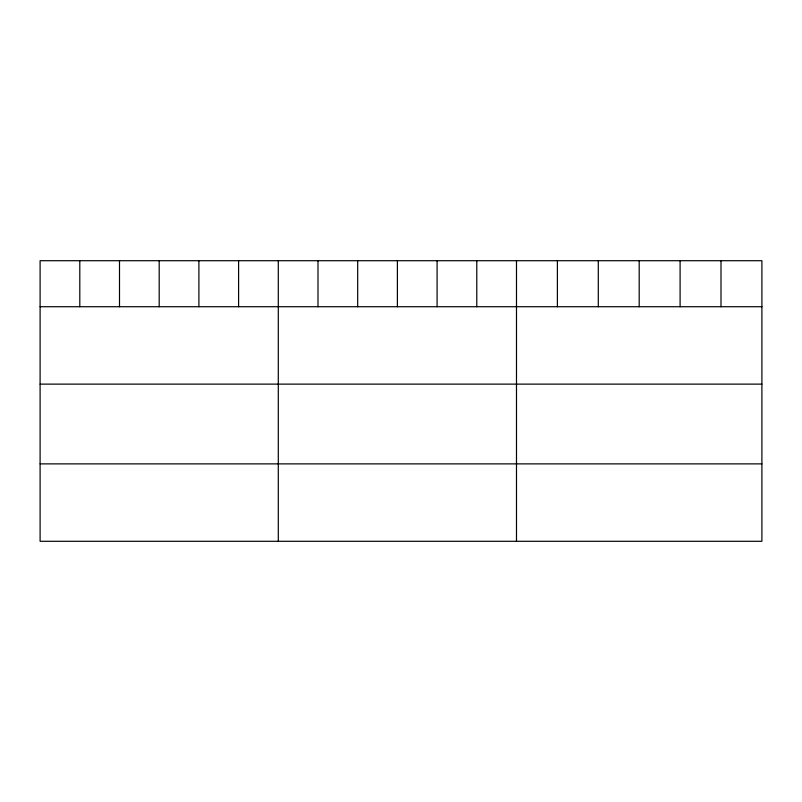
<?xml version="1.0" encoding="UTF-8"?>
<svg xmlns="http://www.w3.org/2000/svg" width="802" height="802" viewBox="0 0 802 802"><rect width="100%" height="100%" fill="white"/><g stroke="black" fill="none" stroke-linecap="round" stroke-linejoin="round"><path stroke-width="1.2" d="M761.9 306.725L761.9 541.29L40.1 541.29L40.1 260.71L761.9 260.71L761.9 306.725L40.1 306.725M40.1 384.128L761.9 384.128M40.1 463.877L761.9 463.877M720.998 260.71L720.998 306.725M680.096 260.71L680.096 306.725M639.194 260.71L639.194 306.725M598.292 260.71L598.292 306.725M557.39 260.71L557.39 306.725M516.488 260.71L516.488 541.29M476.789 260.71L476.789 306.725M437.09 260.71L437.09 306.725M397.391 260.71L397.391 306.725M357.692 260.71L357.692 306.725M317.993 260.71L317.993 306.725M278.294 260.71L278.294 541.29M238.595 260.71L238.595 306.725M198.896 260.71L198.896 306.725M159.197 260.71L159.197 306.725M119.498 260.71L119.498 306.725M79.799 260.71L79.799 306.725"/></g></svg>
